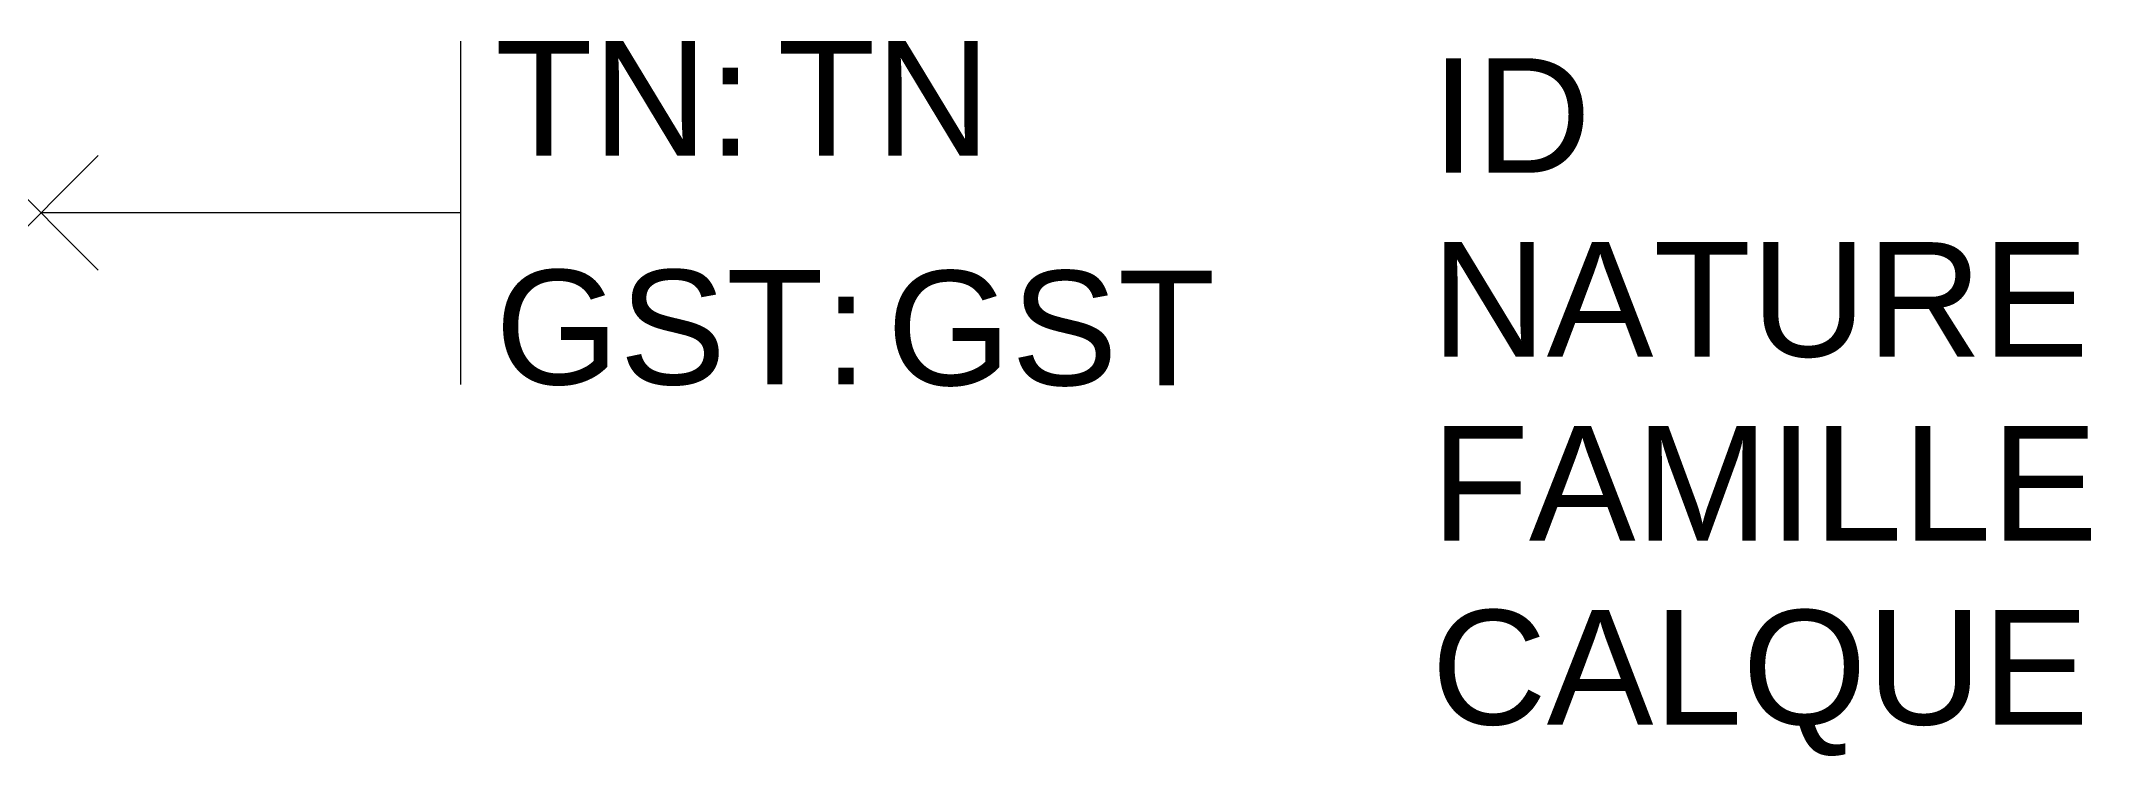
# Model space of a CAD drawing. Header units: metres. Extents: x 0 to 3.58, y -0.95 to 0.3.
import ezdxf
from ezdxf.enums import TextEntityAlignment as Align

# ---------------------------------------------------------------- set-up
doc = ezdxf.new("R2010")
doc.units = ezdxf.units.M
doc.header["$PDMODE"] = 3
doc.header["$PDSIZE"] = 0.1
doc.linetypes.add('Socle_Continu', pattern=[2.5, 2.5, 0])
doc.layers.add('EAUUS_SCI', color=7, linetype='Socle_Continu', lineweight=13, true_color=0x7f3f00)
doc.styles.add('Reseaux', font='arial.ttf')
doc.styles.get("Standard").update_dxf_attribs({"font": 'arial.ttf'})

msp = doc.modelspace()

# ---------------------------------------------------------------- linework, layer by layer
at = {"layer": 'EAUUS_SCI', "linetype": 'Socle_Continu'}
msp.add_line((0.7333, 0), (0, 0), dxfattribs=at)
at = {"layer": 'EAUUS_SCI', "linetype": 'Socle_Continu', "flags": 128}
msp.add_lwpolyline([(0.7333, -0.3), (0.7333, 0.3)], dxfattribs=at)
at = {"layer": 'EAUUS_SCI', "linetype": 'Socle_Continu'}
msp.add_point((0, 0), dxfattribs=at)

# ---------------------------------------------------------------- texts
at = {"layer": 'EAUUS_SCI', "linetype": 'Socle_Continu', "char_height": 0.2, "attachment_point": 4}
for s, insert in [('TN:', (0.793, 0.2)), ('GST:', (0.793, -0.2013))]:
    msp.add_mtext_dynamic_manual_height_columns(s, width=0.462726, gutter_width=1, heights=[0], dxfattribs=dict(at, insert=insert))
at = {"layer": 'EAUUS_SCI', "linetype": 'Socle_Continu'}
for tag, p in [('TN', (1.2864, 0.2)), ('GST', (1.4772, -0.2013))]:
    msp.add_attdef(tag, text='00.00', height=0.2, dxfattribs=at).set_placement(p, align=Align.MIDDLE_LEFT)
at = {"layer": 'EAUUS_SCI', "linetype": 'Socle_Continu', "style": 'Reseaux', "flags": 9}
for tag, p, s in [('ID', (2.4283, 0.07), 'CP_0168'), ('NATURE', (2.4283, -0.2513), 'Point de mesure (TN/GST)')]:
    msp.add_attdef(tag, p, s, height=0.2, dxfattribs=at)
at = {"layer": 'EAUUS_SCI', "linetype": 'Socle_Continu', "flags": 9}
for tag, p, s in [('FAMILLE', (2.4283, -0.5726), 'Eau usée'), ('CALQUE', (2.4283, -0.8939), 'EAUUS_SCI')]:
    msp.add_attdef(tag, p, s, height=0.2, dxfattribs=at)

doc.saveas('drawing.dxf')
